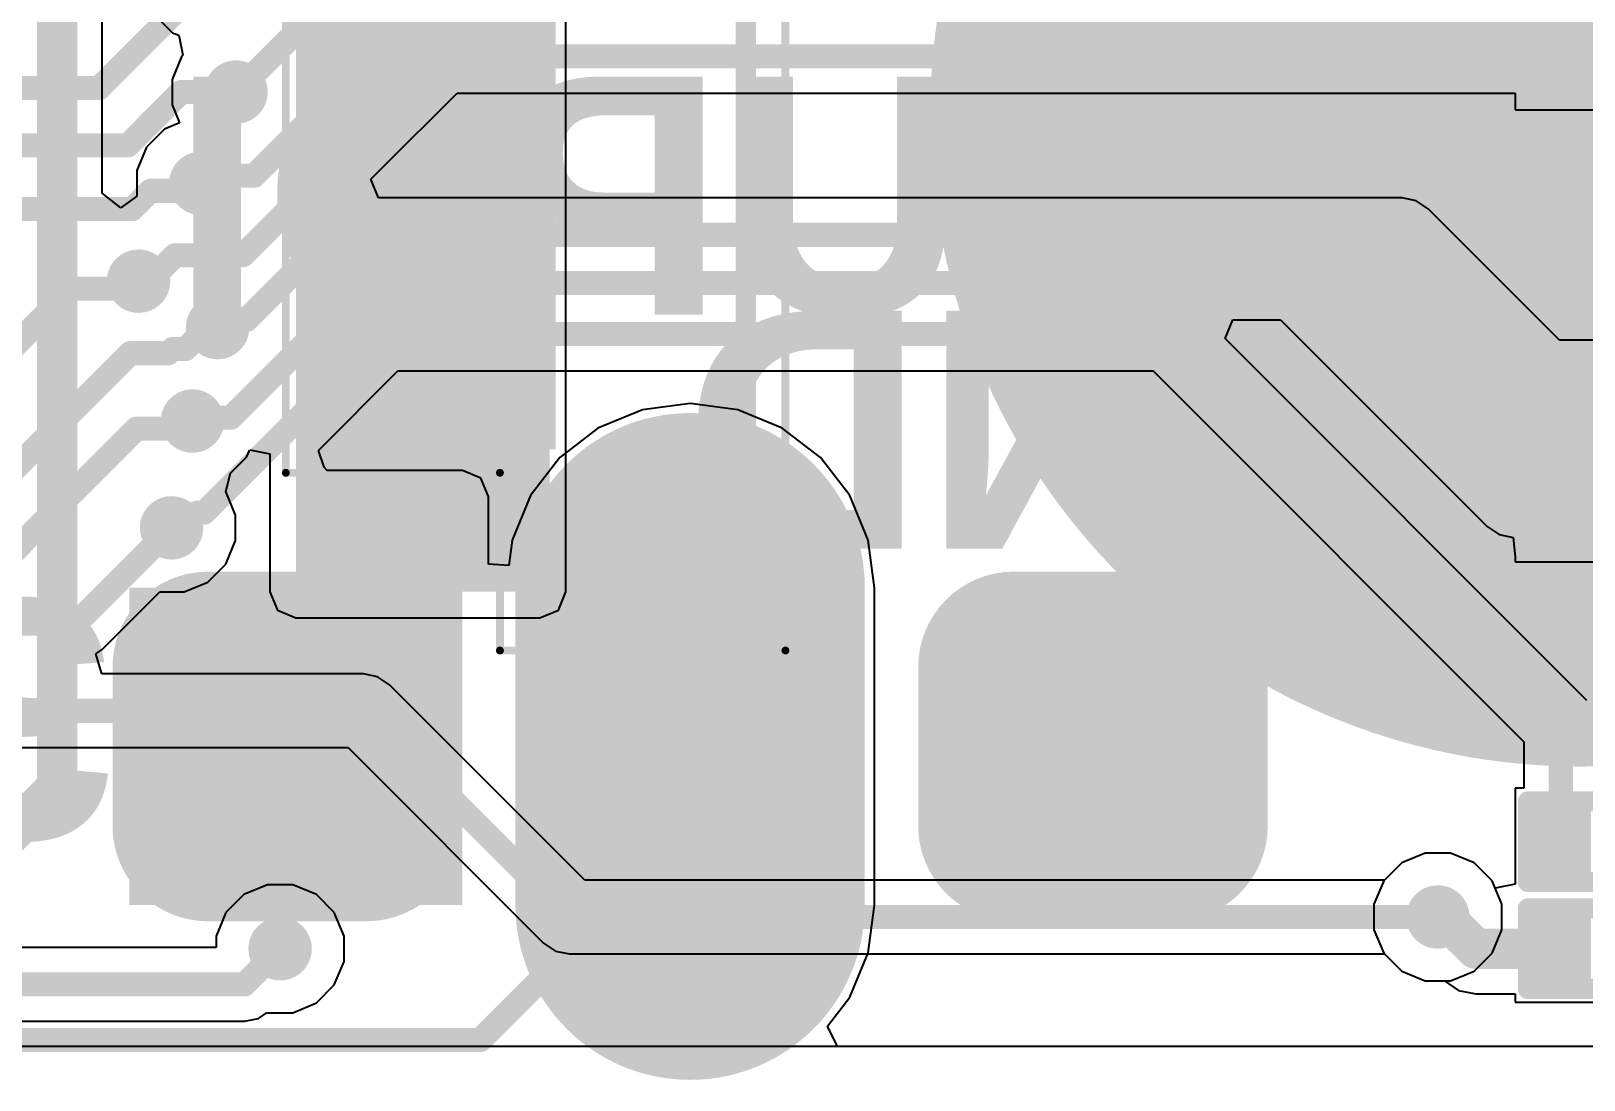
# Model space of a CAD drawing. Header units: inches. Extents: x -0.01 to 1.52, y -0.01 to 0.64.
# Drawn here: x 0.6252 to 1.0107, y 0.0019 to 0.2622 of the extents above; entities that cross this region are included whole.
import ezdxf

# ---------------------------------------------------------------- set-up
doc = ezdxf.new("R2010")
doc.units = ezdxf.units.IN
doc.header["$MEASUREMENT"] = 0
for name, color, linetype in [('Bottom Layer', 5, 'Continuous'), ('Bottom Overlay', 54, 'Continuous'), ('Bottom Paste', 16, 'Continuous'), ('Bottom Solder', 6, 'Continuous'), ('Mechanical 13', 56, 'Continuous'), ('Mechanical 15', 56, 'Continuous'), ('Top Layer', 1, 'Continuous'), ('Top Overlay', 2, 'Continuous'), ('Top Paste', 8, 'Continuous'), ('Top Solder', 216, 'Continuous'), ('Via Holes', 16, 'Continuous')]:
    doc.layers.add(name, color=color, linetype=linetype)
doc.styles.add('Arial_Bold', font='', dxfattribs={"height": 0.2})
doc.styles.get('Arial_Bold').set_extended_font_data('Arial', bold=True)

# ---------------------------------------------------------------- blocks, each defined once
blk = doc.blocks.new('R___0201_B_3')
at = {"layer": 'Bottom Layer'}
for points in [[(-0.01614, 0.00728), (-0.00551, 0.00728), (-0.00551, -0.00728), (-0.01614, -0.00728)], [(0.00551, 0.00728), (0.01614, 0.00728), (0.01614, -0.00728), (0.00551, -0.00728)]]:
    blk.add_hatch(color=5, dxfattribs=at).paths.add_polyline_path(points)
at = {"layer": 'Bottom Paste'}
for points in [[(-0.01614, 0.00728), (-0.00551, 0.00728), (-0.00551, -0.00728), (-0.01614, -0.00728)], [(0.00551, 0.00728), (0.01614, 0.00728), (0.01614, -0.00728), (0.00551, -0.00728)]]:
    blk.add_hatch(color=16, dxfattribs=at).paths.add_polyline_path(points)
at = {"layer": 'Bottom Solder'}
for points in [[(-0.01831, 0.00945), (-0.00335, 0.00945), (-0.00335, -0.00945), (-0.01831, -0.00945)], [(0.00335, 0.00945), (0.01831, 0.00945), (0.01831, -0.00945), (0.00335, -0.00945)]]:
    blk.add_hatch(color=6, dxfattribs=at).paths.add_polyline_path(points)
at = {"layer": 'Bottom Overlay', "const_width": 0.005}
for points in [[(-0.019, 0.01), (-0.019, -0.01)], [(0.019, 0.01), (-0.019, 0.01)], [(0.019, 0.01), (0.019, -0.01)], [(0.019, -0.01), (-0.019, -0.01)]]:
    blk.add_lwpolyline(points, dxfattribs=at)
at = {"layer": 'Bottom Overlay', "const_width": 0.0025}
for points in [[(-0.02025, 0.01, 1), (-0.01775, 0.01, 1)], [(-0.02025, 0.01, 1), (-0.01775, 0.01, 1)], [(0.01775, 0.01, 1), (0.02025, 0.01, 1)], [(0.01775, 0.01, 1), (0.02025, 0.01, 1)], [(-0.02025, -0.01, 1), (-0.01775, -0.01, 1)], [(-0.02025, -0.01, 1), (-0.01775, -0.01, 1)], [(0.01775, -0.01, 1), (0.02025, -0.01, 1)], [(0.01775, -0.01, 1), (0.02025, -0.01, 1)]]:
    blk.add_lwpolyline(points, format="xyb", close=True, dxfattribs=at)
blk = doc.blocks.new('R___0201_B_4')
at = {"layer": 'Bottom Layer'}
for points in [[(-0.01614, 0.00728), (-0.00551, 0.00728), (-0.00551, -0.00728), (-0.01614, -0.00728)], [(0.00551, 0.00728), (0.01614, 0.00728), (0.01614, -0.00728), (0.00551, -0.00728)]]:
    blk.add_hatch(color=5, dxfattribs=at).paths.add_polyline_path(points)
at = {"layer": 'Bottom Paste'}
for points in [[(-0.01614, 0.00728), (-0.00551, 0.00728), (-0.00551, -0.00728), (-0.01614, -0.00728)], [(0.00551, 0.00728), (0.01614, 0.00728), (0.01614, -0.00728), (0.00551, -0.00728)]]:
    blk.add_hatch(color=16, dxfattribs=at).paths.add_polyline_path(points)
at = {"layer": 'Bottom Solder'}
for points in [[(-0.01831, 0.00945), (-0.00335, 0.00945), (-0.00335, -0.00945), (-0.01831, -0.00945)], [(0.00335, 0.00945), (0.01831, 0.00945), (0.01831, -0.00945), (0.00335, -0.00945)]]:
    blk.add_hatch(color=6, dxfattribs=at).paths.add_polyline_path(points)
at = {"layer": 'Bottom Overlay', "const_width": 0.005}
for points in [[(-0.019, 0.01), (-0.019, -0.01)], [(0.019, 0.01), (-0.019, 0.01)], [(0.019, 0.01), (0.019, -0.01)], [(0.019, -0.01), (-0.019, -0.01)]]:
    blk.add_lwpolyline(points, dxfattribs=at)
at = {"layer": 'Bottom Overlay', "const_width": 0.0025}
for points in [[(-0.02025, 0.01, 1), (-0.01775, 0.01, 1)], [(-0.02025, 0.01, 1), (-0.01775, 0.01, 1)], [(0.01775, 0.01, 1), (0.02025, 0.01, 1)], [(0.01775, 0.01, 1), (0.02025, 0.01, 1)], [(-0.02025, -0.01, 1), (-0.01775, -0.01, 1)], [(-0.02025, -0.01, 1), (-0.01775, -0.01, 1)], [(0.01775, -0.01, 1), (0.02025, -0.01, 1)], [(0.01775, -0.01, 1), (0.02025, -0.01, 1)]]:
    blk.add_lwpolyline(points, format="xyb", close=True, dxfattribs=at)
blk = doc.blocks.new('BAT_120TR_5')
at = {"layer": 'Top Layer'}
h = blk.add_hatch(color=1, dxfattribs=at)
edge = h.paths.add_edge_path()
edge.add_arc((-0.285, 0), 0.15748, 0, 360)
blk.add_hatch(color=1, dxfattribs=at).paths.add_polyline_path([(-0.02657, 0.07874), (0.02657, 0.07874), (0.02657, -0.07874), (-0.02657, -0.07874)])
at = {"layer": 'Top Paste'}
h = blk.add_hatch(color=8, dxfattribs=at)
edge = h.paths.add_edge_path()
edge.add_arc((-0.285, 0), 0.15748, 0, 360)
blk.add_hatch(color=8, dxfattribs=at).paths.add_polyline_path([(-0.02657, 0.07874), (0.02657, 0.07874), (0.02657, -0.07874), (-0.02657, -0.07874)])
at = {"layer": 'Top Solder'}
h = blk.add_hatch(color=216, dxfattribs=at)
edge = h.paths.add_edge_path()
edge.add_arc((-0.285, 0), 0.16148, 0, 360)
blk.add_hatch(color=216, dxfattribs=at).paths.add_polyline_path([(-0.03057, 0.08274), (0.03057, 0.08274), (0.03057, -0.08274), (-0.03057, -0.08274)])
at = {"layer": 'Mechanical 13', "const_width": 0.005}
for points in [[(-0.07776, 0.12283), (-0.07776, -0.12283)], [(-0.02657, 0.12283), (-0.07776, 0.12283)], [(-0.02657, 0.12283), (-0.02657, 0.07874)], [(0.02657, 0.07874), (-0.02657, 0.07874)], [(0.02657, 0.07874), (0.02657, -0.07874)]]:
    blk.add_lwpolyline(points, dxfattribs=at)
at = {"layer": 'Mechanical 13', "const_width": 0.0025}
for points in [[(-0.07901, 0.12283, 1), (-0.07651, 0.12283, 1)], [(-0.07901, 0.12283, 1), (-0.07651, 0.12283, 1)], [(-0.02782, 0.12283, 1), (-0.02532, 0.12283, 1)], [(-0.02782, 0.12283, 1), (-0.02532, 0.12283, 1)], [(-0.02782, 0.07874, 1), (-0.02532, 0.07874, 1)], [(-0.02782, 0.07874, 1), (-0.02532, 0.07874, 1)], [(0.02532, 0.07874, 1), (0.02782, 0.07874, 1)], [(0.02532, 0.07874, 1), (0.02782, 0.07874, 1)]]:
    blk.add_lwpolyline(points, format="xyb", close=True, dxfattribs=at)
at = {"layer": 'Mechanical 15', "const_width": 0.00197}
for points in [[(-0.01673, 0.13268), (-0.0876, 0.13268)], [(-0.0876, 0.13268), (-0.0876, -0.13268)], [(-0.01673, 0.13268), (-0.01673, 0.08858)], [(0.03642, 0.08858), (-0.01673, 0.08858)], [(0.03642, 0.08858), (0.03642, -0.08858)]]:
    blk.add_lwpolyline(points, dxfattribs=at)
at = {"layer": 'Mechanical 15', "const_width": 0.000984}
for points in [[(-0.08809, 0.13268, 1), (-0.08711, 0.13268, 1)], [(-0.08809, 0.13268, 1), (-0.08711, 0.13268, 1)], [(-0.01722, 0.13268, 1), (-0.01624, 0.13268, 1)], [(-0.01722, 0.13268, 1), (-0.01624, 0.13268, 1)], [(-0.01722, 0.08858, 1), (-0.01624, 0.08858, 1)], [(-0.01722, 0.08858, 1), (-0.01624, 0.08858, 1)], [(0.03593, 0.08858, 1), (0.03691, 0.08858, 1)], [(0.03593, 0.08858, 1), (0.03691, 0.08858, 1)]]:
    blk.add_lwpolyline(points, format="xyb", close=True, dxfattribs=at)
at = {"layer": 'Top Overlay', "const_width": 0.005}
for points in [[(-0.07776, 0.12283), (-0.07776, -0.12283)], [(-0.02657, 0.12283), (-0.07776, 0.12283)], [(-0.02657, 0.12283), (-0.02657, 0.09134)]]:
    blk.add_lwpolyline(points, dxfattribs=at)
at = {"layer": 'Top Overlay', "const_width": 0.0025}
for points in [[(-0.07901, 0.12283, 1), (-0.07651, 0.12283, 1)], [(-0.07901, 0.12283, 1), (-0.07651, 0.12283, 1)], [(-0.02782, 0.12283, 1), (-0.02532, 0.12283, 1)], [(-0.02782, 0.12283, 1), (-0.02532, 0.12283, 1)], [(-0.02782, 0.09134, 1), (-0.02532, 0.09134, 1)]]:
    blk.add_lwpolyline(points, format="xyb", close=True, dxfattribs=at)
blk = doc.blocks.new('T____P____SMD_3_P____B_15')
at = {"layer": 'Bottom Layer'}
h = blk.add_hatch(color=5, dxfattribs=at)
edge = h.paths.add_edge_path()
edge.add_arc((-0.01969, 0.11969), 0.01969, 90, 180)
edge.add_line((-0.03937, 0.11969), (-0.03937, 0.08031))
edge.add_arc((-0.01969, 0.08031), 0.01969, 180, 270)
edge.add_line((-0.01969, 0.06063), (0.01969, 0.06063))
edge.add_arc((0.01969, 0.08031), 0.01969, 270, 360)
edge.add_line((0.03937, 0.08031), (0.03937, 0.11969))
edge.add_arc((0.01969, 0.11969), 0.01969, 0, 90)
edge.add_line((0.01969, 0.13937), (-0.01969, 0.13937))
h = blk.add_hatch(color=5, dxfattribs=at)
edge = h.paths.add_edge_path()
edge.add_arc((-0.03937, 0), 0.03937, 90, 270)
edge.add_line((-0.03937, -0.03937), (0.03937, -0.03937))
edge.add_arc((0.03937, 0), 0.03937, 270, 450)
edge.add_line((0.03937, 0.03937), (-0.03937, 0.03937))
h = blk.add_hatch(color=5, dxfattribs=at)
edge = h.paths.add_edge_path()
edge.add_arc((-0.01969, -0.08031), 0.01969, 90, 180)
edge.add_line((-0.03937, -0.08031), (-0.03937, -0.11969))
edge.add_arc((-0.01969, -0.11969), 0.01969, 180, 270)
edge.add_line((-0.01969, -0.13937), (0.01969, -0.13937))
edge.add_arc((0.01969, -0.11969), 0.01969, 270, 360)
edge.add_line((0.03937, -0.11969), (0.03937, -0.08031))
edge.add_arc((0.01969, -0.08031), 0.01969, 0, 90)
edge.add_line((0.01969, -0.06063), (-0.01969, -0.06063))
at = {"layer": 'Bottom Paste'}
h = blk.add_hatch(color=16, dxfattribs=at)
edge = h.paths.add_edge_path()
edge.add_arc((-0.01969, 0.11969), 0.01969, 90, 180)
edge.add_line((-0.03937, 0.11969), (-0.03937, 0.08031))
edge.add_arc((-0.01969, 0.08031), 0.01969, 180, 270)
edge.add_line((-0.01969, 0.06063), (0.01969, 0.06063))
edge.add_arc((0.01969, 0.08031), 0.01969, 270, 360)
edge.add_line((0.03937, 0.08031), (0.03937, 0.11969))
edge.add_arc((0.01969, 0.11969), 0.01969, 0, 90)
edge.add_line((0.01969, 0.13937), (-0.01969, 0.13937))
h = blk.add_hatch(color=16, dxfattribs=at)
edge = h.paths.add_edge_path()
edge.add_arc((-0.03937, 0), 0.03937, 90, 270)
edge.add_line((-0.03937, -0.03937), (0.03937, -0.03937))
edge.add_arc((0.03937, 0), 0.03937, 270, 450)
edge.add_line((0.03937, 0.03937), (-0.03937, 0.03937))
h = blk.add_hatch(color=16, dxfattribs=at)
edge = h.paths.add_edge_path()
edge.add_arc((-0.01969, -0.08031), 0.01969, 90, 180)
edge.add_line((-0.03937, -0.08031), (-0.03937, -0.11969))
edge.add_arc((-0.01969, -0.11969), 0.01969, 180, 270)
edge.add_line((-0.01969, -0.13937), (0.01969, -0.13937))
edge.add_arc((0.01969, -0.11969), 0.01969, 270, 360)
edge.add_line((0.03937, -0.11969), (0.03937, -0.08031))
edge.add_arc((0.01969, -0.08031), 0.01969, 0, 90)
edge.add_line((0.01969, -0.06063), (-0.01969, -0.06063))
at = {"layer": 'Bottom Solder'}
h = blk.add_hatch(color=6, dxfattribs=at)
edge = h.paths.add_edge_path()
edge.add_arc((-0.01969, 0.11969), 0.02369, 90, 180)
edge.add_line((-0.04337, 0.11969), (-0.04337, 0.08031))
edge.add_arc((-0.01969, 0.08031), 0.02369, 180, 270)
edge.add_line((-0.01969, 0.05663), (0.01969, 0.05663))
edge.add_arc((0.01969, 0.08031), 0.02369, 270, 360)
edge.add_line((0.04337, 0.08031), (0.04337, 0.11969))
edge.add_arc((0.01969, 0.11969), 0.02369, 0, 90)
edge.add_line((0.01969, 0.14337), (-0.01969, 0.14337))
h = blk.add_hatch(color=6, dxfattribs=at)
edge = h.paths.add_edge_path()
edge.add_arc((-0.03937, 0), 0.04337, 90, 270)
edge.add_line((-0.03937, -0.04337), (0.03937, -0.04337))
edge.add_arc((0.03937, 0), 0.04337, 270, 450)
edge.add_line((0.03937, 0.04337), (-0.03937, 0.04337))
h = blk.add_hatch(color=6, dxfattribs=at)
edge = h.paths.add_edge_path()
edge.add_arc((-0.01969, -0.08031), 0.02369, 90, 180)
edge.add_line((-0.04337, -0.08031), (-0.04337, -0.11969))
edge.add_arc((-0.01969, -0.11969), 0.02369, 180, 270)
edge.add_line((-0.01969, -0.14337), (0.01969, -0.14337))
edge.add_arc((0.01969, -0.11969), 0.02369, 270, 360)
edge.add_line((0.04337, -0.11969), (0.04337, -0.08031))
edge.add_arc((0.01969, -0.08031), 0.02369, 0, 90)
edge.add_line((0.01969, -0.05663), (-0.01969, -0.05663))
blk = doc.blocks.new('R___0201_B_26')
at = {"layer": 'Bottom Layer'}
for points in [[(-0.01614, 0.00728), (-0.00551, 0.00728), (-0.00551, -0.00728), (-0.01614, -0.00728)], [(0.00551, 0.00728), (0.01614, 0.00728), (0.01614, -0.00728), (0.00551, -0.00728)]]:
    blk.add_hatch(color=5, dxfattribs=at).paths.add_polyline_path(points)
at = {"layer": 'Bottom Paste'}
for points in [[(-0.01614, 0.00728), (-0.00551, 0.00728), (-0.00551, -0.00728), (-0.01614, -0.00728)], [(0.00551, 0.00728), (0.01614, 0.00728), (0.01614, -0.00728), (0.00551, -0.00728)]]:
    blk.add_hatch(color=16, dxfattribs=at).paths.add_polyline_path(points)
at = {"layer": 'Bottom Solder'}
for points in [[(-0.01831, 0.00945), (-0.00335, 0.00945), (-0.00335, -0.00945), (-0.01831, -0.00945)], [(0.00335, 0.00945), (0.01831, 0.00945), (0.01831, -0.00945), (0.00335, -0.00945)]]:
    blk.add_hatch(color=6, dxfattribs=at).paths.add_polyline_path(points)
at = {"layer": 'Bottom Overlay', "const_width": 0.005}
for points in [[(-0.019, 0.01), (-0.019, -0.01)], [(0.019, 0.01), (-0.019, 0.01)], [(0.019, 0.01), (0.019, -0.01)], [(0.019, -0.01), (-0.019, -0.01)]]:
    blk.add_lwpolyline(points, dxfattribs=at)
at = {"layer": 'Bottom Overlay', "const_width": 0.0025}
for points in [[(-0.02025, 0.01, 1), (-0.01775, 0.01, 1)], [(-0.02025, 0.01, 1), (-0.01775, 0.01, 1)], [(0.01775, 0.01, 1), (0.02025, 0.01, 1)], [(0.01775, 0.01, 1), (0.02025, 0.01, 1)], [(-0.02025, -0.01, 1), (-0.01775, -0.01, 1)], [(-0.02025, -0.01, 1), (-0.01775, -0.01, 1)], [(0.01775, -0.01, 1), (0.02025, -0.01, 1)], [(0.01775, -0.01, 1), (0.02025, -0.01, 1)]]:
    blk.add_lwpolyline(points, format="xyb", close=True, dxfattribs=at)
blk = doc.blocks.new('R___0201_B_29')
at = {"layer": 'Bottom Layer'}
for points in [[(-0.01614, 0.00728), (-0.00551, 0.00728), (-0.00551, -0.00728), (-0.01614, -0.00728)], [(0.00551, 0.00728), (0.01614, 0.00728), (0.01614, -0.00728), (0.00551, -0.00728)]]:
    blk.add_hatch(color=5, dxfattribs=at).paths.add_polyline_path(points)
at = {"layer": 'Bottom Paste'}
for points in [[(-0.01614, 0.00728), (-0.00551, 0.00728), (-0.00551, -0.00728), (-0.01614, -0.00728)], [(0.00551, 0.00728), (0.01614, 0.00728), (0.01614, -0.00728), (0.00551, -0.00728)]]:
    blk.add_hatch(color=16, dxfattribs=at).paths.add_polyline_path(points)
at = {"layer": 'Bottom Solder'}
for points in [[(-0.01831, 0.00945), (-0.00335, 0.00945), (-0.00335, -0.00945), (-0.01831, -0.00945)], [(0.00335, 0.00945), (0.01831, 0.00945), (0.01831, -0.00945), (0.00335, -0.00945)]]:
    blk.add_hatch(color=6, dxfattribs=at).paths.add_polyline_path(points)
at = {"layer": 'Bottom Overlay', "const_width": 0.005}
for points in [[(0.019, 0.01), (-0.019, 0.01)], [(-0.019, 0.01), (-0.019, -0.01)], [(0.019, 0.01), (0.019, -0.01)], [(0.019, -0.01), (-0.019, -0.01)]]:
    blk.add_lwpolyline(points, dxfattribs=at)
at = {"layer": 'Bottom Overlay', "const_width": 0.0025}
for points in [[(-0.02025, 0.01, 1), (-0.01775, 0.01, 1)], [(-0.02025, 0.01, 1), (-0.01775, 0.01, 1)], [(0.01775, 0.01, 1), (0.02025, 0.01, 1)], [(0.01775, 0.01, 1), (0.02025, 0.01, 1)], [(-0.02025, -0.01, 1), (-0.01775, -0.01, 1)], [(-0.02025, -0.01, 1), (-0.01775, -0.01, 1)], [(0.01775, -0.01, 1), (0.02025, -0.01, 1)], [(0.01775, -0.01, 1), (0.02025, -0.01, 1)]]:
    blk.add_lwpolyline(points, format="xyb", close=True, dxfattribs=at)
blk = doc.blocks.new('R___0201_B_30')
at = {"layer": 'Bottom Layer'}
for points in [[(-0.01614, 0.00728), (-0.00551, 0.00728), (-0.00551, -0.00728), (-0.01614, -0.00728)], [(0.00551, 0.00728), (0.01614, 0.00728), (0.01614, -0.00728), (0.00551, -0.00728)]]:
    blk.add_hatch(color=5, dxfattribs=at).paths.add_polyline_path(points)
at = {"layer": 'Bottom Paste'}
for points in [[(-0.01614, 0.00728), (-0.00551, 0.00728), (-0.00551, -0.00728), (-0.01614, -0.00728)], [(0.00551, 0.00728), (0.01614, 0.00728), (0.01614, -0.00728), (0.00551, -0.00728)]]:
    blk.add_hatch(color=16, dxfattribs=at).paths.add_polyline_path(points)
at = {"layer": 'Bottom Solder'}
for points in [[(-0.01831, 0.00945), (-0.00335, 0.00945), (-0.00335, -0.00945), (-0.01831, -0.00945)], [(0.00335, 0.00945), (0.01831, 0.00945), (0.01831, -0.00945), (0.00335, -0.00945)]]:
    blk.add_hatch(color=6, dxfattribs=at).paths.add_polyline_path(points)
at = {"layer": 'Bottom Overlay', "const_width": 0.005}
for points in [[(0.019, 0.01), (-0.019, 0.01)], [(-0.019, 0.01), (-0.019, -0.01)], [(0.019, 0.01), (0.019, -0.01)], [(0.019, -0.01), (-0.019, -0.01)]]:
    blk.add_lwpolyline(points, dxfattribs=at)
at = {"layer": 'Bottom Overlay', "const_width": 0.0025}
for points in [[(-0.02025, 0.01, 1), (-0.01775, 0.01, 1)], [(-0.02025, 0.01, 1), (-0.01775, 0.01, 1)], [(0.01775, 0.01, 1), (0.02025, 0.01, 1)], [(0.01775, 0.01, 1), (0.02025, 0.01, 1)], [(-0.02025, -0.01, 1), (-0.01775, -0.01, 1)], [(-0.02025, -0.01, 1), (-0.01775, -0.01, 1)], [(0.01775, -0.01, 1), (0.02025, -0.01, 1)], [(0.01775, -0.01, 1), (0.02025, -0.01, 1)]]:
    blk.add_lwpolyline(points, format="xyb", close=True, dxfattribs=at)

msp = doc.modelspace()

# ---------------------------------------------------------------- hatches: boundary and pattern name
at = {"layer": 'Bottom Layer'}
h = msp.add_hatch(color=5, dxfattribs=at)
edge = h.paths.add_edge_path()
edge.add_arc((0.67606, 0.24705), 0.00787, 0, 360)
h = msp.add_hatch(color=5, dxfattribs=at)
edge = h.paths.add_edge_path()
edge.add_arc((0.66732, 0.22441), 0.00787, 0, 360)
h = msp.add_hatch(color=5, dxfattribs=at)
edge = h.paths.add_edge_path()
edge.add_arc((0.65187, 0.20012), 0.00787, 0, 360)
h = msp.add_hatch(color=5, dxfattribs=at)
edge = h.paths.add_edge_path()
edge.add_arc((0.67149, 0.1886), 0.00787, 0, 360)
h = msp.add_hatch(color=5, dxfattribs=at)
edge = h.paths.add_edge_path()
edge.add_arc((0.66525, 0.1654), 0.00787, 0, 360)
h = msp.add_hatch(color=5, dxfattribs=at)
edge = h.paths.add_edge_path()
edge.add_arc((0.66006, 0.1389), 0.00787, 0, 360)
for points in [[(0.69193, 0.04528), (0.73228, 0.04528), (0.73228, 0.14665), (0.69193, 0.14665)], [(0.64961, 0.04528), (0.73228, 0.04528), (0.73228, 0.12402), (0.64961, 0.12402)]]:
    msp.add_hatch(color=5, dxfattribs=at).paths.add_polyline_path(points)
h = msp.add_hatch(color=5, dxfattribs=at)
edge = h.paths.add_edge_path()
edge.add_arc((0.70147, 0.1373), 0.00787, 0, 360)
h = msp.add_hatch(color=5, dxfattribs=at)
edge = h.paths.add_edge_path()
edge.add_arc((0.72017, 0.1373), 0.00787, 0, 360)
h = msp.add_hatch(color=5, dxfattribs=at)
edge = h.paths.add_edge_path()
edge.add_arc((0.97441, 0.04232), 0.00787, 0, 360)
h = msp.add_hatch(color=5, dxfattribs=at)
edge = h.paths.add_edge_path()
edge.add_arc((0.68701, 0.03445), 0.00787, 0, 360)
at = {"layer": 'Top Layer'}
msp.add_hatch(color=1, dxfattribs=at).paths.add_polyline_path([(0.69094, 0.12303), (0.7515, 0.12303), (0.7515, 0.43799), (0.69094, 0.43799)])
h = msp.add_hatch(color=1, dxfattribs=at)
edge = h.paths.add_edge_path()
edge.add_arc((0.67606, 0.24705), 0.00787, 0, 360)
h = msp.add_hatch(color=1, dxfattribs=at)
edge = h.paths.add_edge_path()
edge.add_arc((0.66732, 0.22441), 0.00787, 0, 360)
h = msp.add_hatch(color=1, dxfattribs=at)
edge = h.paths.add_edge_path()
edge.add_arc((0.65187, 0.20012), 0.00787, 0, 360)
h = msp.add_hatch(color=1, dxfattribs=at)
edge = h.paths.add_edge_path()
edge.add_arc((0.67149, 0.1886), 0.00787, 0, 360)
h = msp.add_hatch(color=1, dxfattribs=at)
edge = h.paths.add_edge_path()
edge.add_arc((0.66525, 0.1654), 0.00787, 0, 360)
h = msp.add_hatch(color=1, dxfattribs=at)
edge = h.paths.add_edge_path()
edge.add_arc((0.66006, 0.1389), 0.00787, 0, 360)
h = msp.add_hatch(color=1, dxfattribs=at)
edge = h.paths.add_edge_path()
edge.add_arc((0.70147, 0.1373), 0.00787, 0, 360)
h = msp.add_hatch(color=1, dxfattribs=at)
edge = h.paths.add_edge_path()
edge.add_arc((0.72017, 0.1373), 0.00787, 0, 360)
h = msp.add_hatch(color=1, dxfattribs=at)
edge = h.paths.add_edge_path()
edge.add_arc((0.97441, 0.04232), 0.00787, 0, 360)
h = msp.add_hatch(color=1, dxfattribs=at)
edge = h.paths.add_edge_path()
edge.add_arc((0.68701, 0.03445), 0.00787, 0, 360)
at = {"layer": 'Via Holes'}
h = msp.add_hatch(color=7, dxfattribs=at)
edge = h.paths.add_edge_path()
edge.add_arc((0.67606, 0.24705), 0.00394, 0, 360)
h = msp.add_hatch(color=7, dxfattribs=at)
edge = h.paths.add_edge_path()
edge.add_arc((0.66732, 0.22441), 0.00394, 0, 360)
h = msp.add_hatch(color=7, dxfattribs=at)
edge = h.paths.add_edge_path()
edge.add_arc((0.65187, 0.20012), 0.00394, 0, 360)
h = msp.add_hatch(color=7, dxfattribs=at)
edge = h.paths.add_edge_path()
edge.add_arc((0.67149, 0.1886), 0.00394, 0, 360)
h = msp.add_hatch(color=7, dxfattribs=at)
edge = h.paths.add_edge_path()
edge.add_arc((0.66525, 0.1654), 0.00394, 0, 360)
h = msp.add_hatch(color=7, dxfattribs=at)
edge = h.paths.add_edge_path()
edge.add_arc((0.66006, 0.1389), 0.00394, 0, 360)
h = msp.add_hatch(color=7, dxfattribs=at)
edge = h.paths.add_edge_path()
edge.add_arc((0.70147, 0.1373), 0.00394, 0, 360)
h = msp.add_hatch(color=7, dxfattribs=at)
edge = h.paths.add_edge_path()
edge.add_arc((0.72017, 0.1373), 0.00394, 0, 360)
h = msp.add_hatch(color=7, dxfattribs=at)
edge = h.paths.add_edge_path()
edge.add_arc((0.97441, 0.04232), 0.00394, 0, 360)
h = msp.add_hatch(color=7, dxfattribs=at)
edge = h.paths.add_edge_path()
edge.add_arc((0.68701, 0.03445), 0.00394, 0, 360)

# ---------------------------------------------------------------- linework, layer by layer
at = {"layer": 'Bottom Layer'}
for p, q in [((0.64284, 0.22196), (0.64284, 0.27394)), ((0.65584, 0.26624), (0.6603, 0.26178)), ((0.6603, 0.26178), (0.66184, 0.26114)), ((0.66184, 0.26114), (0.66282, 0.25624)), ((0.66261, 0.25603), (0.6602, 0.2502)), ((0.66282, 0.25624), (0.66261, 0.25603)), ((0.6602, 0.2502), (0.6602, 0.24389)), ((0.71238, 0.22821), (0.73092, 0.24675)), ((0.73092, 0.24675), (0.99362, 0.24675)), ((0.99362, 0.24675), (0.99362, 0.24264)), ((0.6602, 0.24389), (0.66206, 0.2394)), ((0.66206, 0.2394), (0.65834, 0.23786)), ((0.99362, 0.24264), (1.03787, 0.24264)), ((0.65834, 0.23786), (0.65387, 0.2334)), ((0.65387, 0.2334), (0.65146, 0.22757)), ((0.65146, 0.22757), (0.65146, 0.22125)), ((0.70955, 0.22539), (0.71238, 0.22821)), ((0.71238, 0.22821), (0.71238, 0.22821)), ((0.71238, 0.22821), (0.71238, 0.22821)), ((0.71146, 0.22077), (0.70955, 0.22539)), ((0.64747, 0.21832), (0.64284, 0.22196)), ((0.65146, 0.22125), (0.64747, 0.21832)), ((0.96555, 0.22077), (0.71146, 0.22077)), ((0.96905, 0.22007), (0.96555, 0.22077)), ((0.96555, 0.22077), (0.96555, 0.22077)), ((0.97202, 0.21809), (0.96905, 0.22007)), ((1.0046, 0.18551), (0.97202, 0.21809)), ((0.92156, 0.18587), (0.92347, 0.19049)), ((0.92347, 0.19049), (0.93534, 0.19049)), ((0.93534, 0.19049), (0.98664, 0.1392)), ((1.01139, 0.09604), (0.92156, 0.18587)), ((1.03787, 0.18551), (1.0046, 0.18551)), ((0.69655, 0.15813), (0.71627, 0.17786)), ((0.71627, 0.17786), (0.90369, 0.17786)), ((0.90369, 0.17786), (0.99577, 0.08578)), ((0.78878, 0.16976), (0.77694, 0.1682)), ((0.80062, 0.1682), (0.78878, 0.16976)), ((0.77694, 0.1682), (0.76591, 0.16363)), ((0.81165, 0.16363), (0.80062, 0.1682)), ((0.76591, 0.16363), (0.75643, 0.15636)), ((0.82113, 0.15636), (0.81165, 0.16363)), ((0.69796, 0.15395), (0.69655, 0.15813)), ((0.75643, 0.15636), (0.74916, 0.14689)), ((0.8284, 0.14689), (0.82113, 0.15636)), ((0.69865, 0.15316), (0.69796, 0.15395)), ((0.70463, 0.15316), (0.69865, 0.15316)), ((0.7047, 0.15313), (0.70463, 0.15316)), ((0.71694, 0.15313), (0.7047, 0.15313)), ((0.71702, 0.15316), (0.71694, 0.15313)), ((0.72333, 0.15316), (0.71702, 0.15316)), ((0.7234, 0.15313), (0.72333, 0.15316)), ((0.73228, 0.15313), (0.7234, 0.15313)), ((0.73686, 0.15123), (0.73228, 0.15313)), ((0.73876, 0.14665), (0.73686, 0.15123)), ((0.73876, 0.12987), (0.73876, 0.14665)), ((0.74916, 0.14689), (0.74459, 0.13586)), ((0.83297, 0.13586), (0.8284, 0.14689)), ((0.98664, 0.1392), (0.98664, 0.1392)), ((0.98664, 0.1392), (0.98961, 0.13721)), ((0.74459, 0.13586), (0.74376, 0.12954)), ((0.83453, 0.12402), (0.83297, 0.13586)), ((0.98961, 0.13721), (0.99311, 0.13652)), ((0.99311, 0.13652), (0.99362, 0.13171)), ((0.99362, 0.13171), (0.99362, 0.13043)), ((0.74376, 0.12954), (0.73876, 0.12987)), ((0.99362, 0.13043), (1.03787, 0.13043)), ((0.83453, 0.04528), (0.83453, 0.12402)), ((0.99577, 0.08578), (0.99577, 0.07429)), ((0.99577, 0.07429), (0.99362, 0.07429)), ((0.99362, 0.07429), (0.99362, 0.05047)), ((0.97125, 0.05819), (0.96542, 0.05577)), ((0.97757, 0.05819), (0.97125, 0.05819)), ((0.9834, 0.05577), (0.97757, 0.05819)), ((0.96542, 0.05577), (0.96096, 0.05131)), ((0.98786, 0.05131), (0.9834, 0.05577)), ((0.96096, 0.05131), (0.95854, 0.04548)), ((0.98862, 0.04947), (0.98786, 0.05131)), ((0.99362, 0.05047), (0.98862, 0.04947)), ((0.83297, 0.03344), (0.83453, 0.04528)), ((0.95854, 0.04548), (0.95854, 0.03917)), ((0.95854, 0.03917), (0.96096, 0.03334)), ((0.8284, 0.0224), (0.83297, 0.03344)), ((0.96096, 0.03334), (0.96542, 0.02887)), ((0.96542, 0.02887), (0.97125, 0.02646)), ((0.97125, 0.02646), (0.97603, 0.02646)), ((0.97603, 0.02646), (0.97955, 0.0241)), ((0.97955, 0.0241), (0.98384, 0.02325)), ((0.98384, 0.02325), (0.99362, 0.02325)), ((0.99362, 0.02325), (0.99362, 0.02118)), ((0.82287, 0.0152), (0.8284, 0.0224)), ((0.99362, 0.02118), (1.03787, 0.02118)), ((0.82533, 0.0102), (0.82287, 0.0152)), ((1.14222, 0.0102), (0.82533, 0.0102))]:
    msp.add_line(p, q, dxfattribs=at)
for points, const_width in [([(0.67606, 0.24705), (0.79811, 0.36909)], 0.00598), ([(0.63164, 0.07456), (0.63164, 0.28518)], 0.01), ([(0.68057, 0.22628), (0.73874, 0.28445)], 0.00598), ([(0.70591, 0.23469), (0.72713, 0.25591)], 0.00598), ([(0.72713, 0.25591), (1.00492, 0.25591)], 0.00598), ([(0.67775, 0.20654), (0.70591, 0.23469)], 0.00598), ([(0.70591, 0.23469), (0.70591, 0.23469)], 0.00598), ([(0.66732, 0.22441), (0.66919, 0.22628)], 0.00598), ([(0.66919, 0.22628), (0.68057, 0.22628)], 0.00598), ([(0.67861, 0.19046), (0.69976, 0.21161)], 0.00598), ([(0.69976, 0.21161), (0.96555, 0.21161)], 0.00598), ([(0.96555, 0.21161), (1.00063, 0.17654)], 0.00598), ([(0.65451, 0.20012), (0.66093, 0.20654)], 0.00598), ([(0.66093, 0.20654), (0.67775, 0.20654)], 0.00598), ([(0.65187, 0.20012), (0.65451, 0.20012)], 0.00598), ([(0.67478, 0.16623), (0.70819, 0.19965)], 0.00598), ([(0.70819, 0.19965), (0.93913, 0.19965)], 0.00598), ([(0.93913, 0.19965), (0.99311, 0.14567)], 0.00598), ([(0.67149, 0.1886), (0.67336, 0.19046)], 0.00598), ([(0.67336, 0.19046), (0.67861, 0.19046)], 0.00598), ([(0.66815, 0.14267), (0.71248, 0.18701)], 0.00598), ([(0.71248, 0.18701), (0.90748, 0.18701)], 0.00598), ([(0.90748, 0.18701), (1.00492, 0.08957)], 0.00598), ([(1.00063, 0.17654), (1.0026, 0.17654)], 0.00598), ([(1.0026, 0.17654), (1.00492, 0.17421)], 0.00598), ([(1.00492, 0.17224), (1.00492, 0.17421)], 0.00598), ([(0.66525, 0.1654), (0.66608, 0.16623)], 0.00598), ([(0.66608, 0.16623), (0.67478, 0.16623)], 0.00598), ([(0.99311, 0.14567), (1.00295, 0.14567)], 0.00598), ([(1.00295, 0.14567), (1.00492, 0.1437)], 0.00598), ([(0.6627, 0.1389), (0.66648, 0.14267)], 0.00598), ([(0.66648, 0.14267), (0.66815, 0.14267)], 0.00598), ([(0.66006, 0.1389), (0.6627, 0.1389)], 0.00598), ([(1.00492, 0.06102), (1.00492, 0.08957)], 0.00598), ([(0.68769, 0.08356), (0.68878, 0.08465)], 0.01), ([(0.78878, 0.06388), (0.78878, 0.08465)], 0.01), ([(0.68701, 0.08287), (0.68769, 0.08356)], 0.00598), ([(0.68701, 0.03445), (0.68701, 0.08287)], 0.00598), ([(0.59941, 0.04232), (0.63164, 0.07456)], 0.01), ([(0.73671, 0.01181), (0.78878, 0.06388)], 0.00598), ([(0.97441, 0.04232), (0.97596, 0.04232)], 0.01), ([(0.97596, 0.04232), (0.98384, 0.03445)], 0.01), ([(0.98384, 0.03445), (1.00492, 0.03445)], 0.01), ([(0.52067, 0.01181), (0.73671, 0.01181)], 0.00598)]:
    msp.add_lwpolyline(points, dxfattribs=dict(at, const_width=const_width))
for points, const_width in [([(0.72563, 0.25591, 1), (0.72862, 0.25591, 1)], 0.00299), ([(0.72563, 0.25591, 1), (0.72862, 0.25591, 1)], 0.00299), ([(1.00343, 0.25591, 1), (1.00642, 0.25591, 1)], 0.00299), ([(0.67457, 0.24705, 1), (0.67756, 0.24705, 1)], 0.00299), ([(0.70441, 0.23469, 1), (0.7074, 0.23469, 1)], 0.00299), ([(0.70441, 0.23469, 1), (0.7074, 0.23469, 1)], 0.00299), ([(0.70441, 0.23469, 1), (0.7074, 0.23469, 1)], 0.00299), ([(0.70441, 0.23469, 1), (0.7074, 0.23469, 1)], 0.00299), ([(0.66769, 0.22628, 1), (0.67069, 0.22628, 1)], 0.00299), ([(0.66769, 0.22628, 1), (0.67069, 0.22628, 1)], 0.00299), ([(0.67907, 0.22628, 1), (0.68207, 0.22628, 1)], 0.00299), ([(0.67907, 0.22628, 1), (0.68207, 0.22628, 1)], 0.00299), ([(0.66583, 0.22441, 1), (0.66882, 0.22441, 1)], 0.00299), ([(0.69826, 0.21161, 1), (0.70126, 0.21161, 1)], 0.00299), ([(0.69826, 0.21161, 1), (0.70126, 0.21161, 1)], 0.00299), ([(0.96406, 0.21161, 1), (0.96705, 0.21161, 1)], 0.00299), ([(0.96406, 0.21161, 1), (0.96705, 0.21161, 1)], 0.00299), ([(0.65943, 0.20654, 1), (0.66242, 0.20654, 1)], 0.00299), ([(0.65943, 0.20654, 1), (0.66242, 0.20654, 1)], 0.00299), ([(0.67626, 0.20654, 1), (0.67925, 0.20654, 1)], 0.00299), ([(0.67626, 0.20654, 1), (0.67925, 0.20654, 1)], 0.00299), ([(0.65038, 0.20012, 1), (0.65337, 0.20012, 1)], 0.00299), ([(0.65302, 0.20012, 1), (0.65601, 0.20012, 1)], 0.00299), ([(0.65302, 0.20012, 1), (0.65601, 0.20012, 1)], 0.00299), ([(0.70669, 0.19965, 1), (0.70969, 0.19965, 1)], 0.00299), ([(0.70669, 0.19965, 1), (0.70969, 0.19965, 1)], 0.00299), ([(0.93764, 0.19965, 1), (0.94063, 0.19965, 1)], 0.00299), ([(0.93764, 0.19965, 1), (0.94063, 0.19965, 1)], 0.00299), ([(0.67187, 0.19046, 1), (0.67486, 0.19046, 1)], 0.00299), ([(0.67187, 0.19046, 1), (0.67486, 0.19046, 1)], 0.00299), ([(0.67711, 0.19046, 1), (0.68011, 0.19046, 1)], 0.00299), ([(0.67711, 0.19046, 1), (0.68011, 0.19046, 1)], 0.00299), ([(0.67, 0.1886, 1), (0.67299, 0.1886, 1)], 0.00299), ([(0.71098, 0.18701, 1), (0.71398, 0.18701, 1)], 0.00299), ([(0.71098, 0.18701, 1), (0.71398, 0.18701, 1)], 0.00299), ([(0.90598, 0.18701, 1), (0.90898, 0.18701, 1)], 0.00299), ([(0.90598, 0.18701, 1), (0.90898, 0.18701, 1)], 0.00299), ([(0.99913, 0.17654, 1), (1.00213, 0.17654, 1)], 0.00299), ([(0.99913, 0.17654, 1), (1.00213, 0.17654, 1)], 0.00299), ([(1.0011, 0.17654, 1), (1.00409, 0.17654, 1)], 0.00299), ([(1.0011, 0.17654, 1), (1.00409, 0.17654, 1)], 0.00299), ([(1.00343, 0.17421, 1), (1.00642, 0.17421, 1)], 0.00299), ([(1.00343, 0.17421, 1), (1.00642, 0.17421, 1)], 0.00299), ([(1.00343, 0.17224, 1), (1.00642, 0.17224, 1)], 0.00299), ([(0.66375, 0.1654, 1), (0.66674, 0.1654, 1)], 0.00299), ([(0.66458, 0.16623, 1), (0.66757, 0.16623, 1)], 0.00299), ([(0.66458, 0.16623, 1), (0.66757, 0.16623, 1)], 0.00299), ([(0.67328, 0.16623, 1), (0.67627, 0.16623, 1)], 0.00299), ([(0.67328, 0.16623, 1), (0.67627, 0.16623, 1)], 0.00299), ([(0.99161, 0.14567, 1), (0.99461, 0.14567, 1)], 0.00299), ([(0.99161, 0.14567, 1), (0.99461, 0.14567, 1)], 0.00299), ([(1.00146, 0.14567, 1), (1.00445, 0.14567, 1)], 0.00299), ([(1.00146, 0.14567, 1), (1.00445, 0.14567, 1)], 0.00299), ([(1.00343, 0.1437, 1), (1.00642, 0.1437, 1)], 0.00299), ([(0.66498, 0.14267, 1), (0.66797, 0.14267, 1)], 0.00299), ([(0.66498, 0.14267, 1), (0.66797, 0.14267, 1)], 0.00299), ([(0.66665, 0.14267, 1), (0.66964, 0.14267, 1)], 0.00299), ([(0.66665, 0.14267, 1), (0.66964, 0.14267, 1)], 0.00299), ([(0.65856, 0.1389, 1), (0.66156, 0.1389, 1)], 0.00299), ([(0.66121, 0.1389, 1), (0.6642, 0.1389, 1)], 0.00299), ([(0.66121, 0.1389, 1), (0.6642, 0.1389, 1)], 0.00299), ([(1.00343, 0.08957, 1), (1.00642, 0.08957, 1)], 0.00299), ([(1.00343, 0.08957, 1), (1.00642, 0.08957, 1)], 0.00299), ([(0.68628, 0.08465, 1), (0.69128, 0.08465, 1)], 0.005), ([(0.78628, 0.08465, 1), (0.79128, 0.08465, 1)], 0.005), ([(0.68519, 0.08356, 1), (0.69019, 0.08356, 1)], 0.005), ([(0.68551, 0.08287, 1), (0.6885, 0.08287, 1)], 0.00299), ([(0.68551, 0.08287, 1), (0.6885, 0.08287, 1)], 0.00299), ([(0.6862, 0.08356, 1), (0.68919, 0.08356, 1)], 0.00299), ([(0.62914, 0.07456, 1), (0.63414, 0.07456, 1)], 0.005), ([(0.62914, 0.07456, 1), (0.63414, 0.07456, 1)], 0.005), ([(0.78628, 0.06388, 1), (0.79128, 0.06388, 1)], 0.005), ([(0.78728, 0.06388, 1), (0.79028, 0.06388, 1)], 0.00299), ([(1.00343, 0.06102, 1), (1.00642, 0.06102, 1)], 0.00299), ([(0.97191, 0.04232, 1), (0.97691, 0.04232, 1)], 0.005), ([(0.97346, 0.04232, 1), (0.97846, 0.04232, 1)], 0.005), ([(0.97346, 0.04232, 1), (0.97846, 0.04232, 1)], 0.005), ([(0.98134, 0.03445, 1), (0.98634, 0.03445, 1)], 0.005), ([(0.98134, 0.03445, 1), (0.98634, 0.03445, 1)], 0.005), ([(1.00242, 0.03445, 1), (1.00742, 0.03445, 1)], 0.005), ([(0.68551, 0.03445, 1), (0.6885, 0.03445, 1)], 0.00299), ([(0.73522, 0.01181, 1), (0.73821, 0.01181, 1)], 0.00299), ([(0.73522, 0.01181, 1), (0.73821, 0.01181, 1)], 0.00299)]:
    msp.add_lwpolyline(points, format="xyb", close=True, dxfattribs=dict(at, const_width=const_width))
at = {"layer": 'Top Layer'}
for p, q in [((0.75797, 0.12303), (0.75797, 0.43799)), ((0.6787, 0.15641), (0.67947, 0.15827)), ((0.67947, 0.15827), (0.68447, 0.15728)), ((0.67471, 0.15243), (0.6787, 0.15641)), ((0.68447, 0.15728), (0.68447, 0.12303)), ((0.67351, 0.14788), (0.67471, 0.15243)), ((0.67593, 0.14205), (0.67351, 0.14788)), ((0.67593, 0.13574), (0.67593, 0.14205)), ((0.67351, 0.12991), (0.67593, 0.13574)), ((0.66905, 0.12545), (0.67351, 0.12991)), ((0.66322, 0.12303), (0.66905, 0.12545)), ((0.6428, 0.10869), (0.65714, 0.12303)), ((0.65714, 0.12303), (0.66322, 0.12303)), ((0.68447, 0.12303), (0.68636, 0.11845)), ((0.75608, 0.11845), (0.75797, 0.12303)), ((0.68636, 0.11845), (0.69094, 0.11655)), ((0.69094, 0.11655), (0.7515, 0.11655)), ((0.7515, 0.11655), (0.75608, 0.11845)), ((0.64124, 0.10765), (0.6428, 0.10869)), ((0.64276, 0.10265), (0.64124, 0.10765)), ((0.70768, 0.10265), (0.64276, 0.10265)), ((0.71118, 0.10196), (0.70768, 0.10265)), ((0.70768, 0.10265), (0.70768, 0.10265)), ((0.71415, 0.09997), (0.71118, 0.10196)), ((0.76265, 0.05148), (0.71415, 0.09997)), ((0.54342, 0.08435), (0.70389, 0.08435)), ((0.70389, 0.08435), (0.75239, 0.03585)), ((0.97125, 0.05819), (0.96542, 0.05577)), ((0.97757, 0.05819), (0.97125, 0.05819)), ((0.9834, 0.05577), (0.97757, 0.05819)), ((0.96542, 0.05577), (0.96112, 0.05148)), ((0.98786, 0.05131), (0.9834, 0.05577)), ((0.68385, 0.05031), (0.67802, 0.0479)), ((0.69016, 0.05031), (0.68385, 0.05031)), ((0.696, 0.0479), (0.69016, 0.05031)), ((0.96112, 0.05148), (0.76265, 0.05148)), ((0.99028, 0.04548), (0.98786, 0.05131)), ((0.67802, 0.0479), (0.67356, 0.04344)), ((0.70046, 0.04344), (0.696, 0.0479)), ((0.67356, 0.04344), (0.67114, 0.0376)), ((0.70287, 0.0376), (0.70046, 0.04344)), ((0.99028, 0.03917), (0.99028, 0.04548)), ((0.98786, 0.03334), (0.99028, 0.03917)), ((0.67114, 0.03474), (0.5333, 0.03474)), ((0.67114, 0.0376), (0.67114, 0.03474)), ((0.70287, 0.03129), (0.70287, 0.0376)), ((0.75239, 0.03585), (0.75239, 0.03585)), ((0.75239, 0.03585), (0.75536, 0.03387)), ((0.70046, 0.02546), (0.70287, 0.03129)), ((0.75536, 0.03387), (0.75886, 0.03317)), ((0.75886, 0.03317), (0.96112, 0.03317)), ((0.96112, 0.03317), (0.96542, 0.02887)), ((0.9834, 0.02887), (0.98786, 0.03334)), ((0.96542, 0.02887), (0.97125, 0.02646)), ((0.97757, 0.02646), (0.9834, 0.02887)), ((0.696, 0.021), (0.70046, 0.02546)), ((0.97125, 0.02646), (0.97757, 0.02646)), ((0.69016, 0.01858), (0.696, 0.021)), ((0.44815, 0.01644), (0.67815, 0.01644)), ((0.67815, 0.01644), (0.68165, 0.01714)), ((0.67815, 0.01644), (0.67815, 0.01644)), ((0.68165, 0.01714), (0.68383, 0.01859)), ((0.68383, 0.01859), (0.68385, 0.01858)), ((0.68385, 0.01858), (0.69016, 0.01858)), ((1.14222, 0.0102), (0.44815, 0.0102))]:
    msp.add_line(p, q, dxfattribs=at)
at = {"layer": 'Top Layer', "const_width": 0.00598}
for points in [[(0.64209, 0.24803), (0.66929, 0.27523)], [(0.51575, 0.24803), (0.64209, 0.24803)], [(0.64916, 0.23381), (0.6624, 0.24705)], [(0.6624, 0.24705), (0.67606, 0.24705)], [(0.52078, 0.23381), (0.64916, 0.23381)], [(0.65028, 0.218), (0.65482, 0.22254)], [(0.65482, 0.22254), (0.66545, 0.22254)], [(0.66545, 0.22254), (0.66732, 0.22441)], [(0.55021, 0.218), (0.65028, 0.218)], [(0.60532, 0.16831), (0.63526, 0.19825)], [(0.63526, 0.19825), (0.65, 0.19825)], [(0.65, 0.19825), (0.65187, 0.20012)], [(0.66353, 0.18327), (0.66885, 0.1886)], [(0.66885, 0.1886), (0.67149, 0.1886)], [(0.61818, 0.15059), (0.64983, 0.18225)], [(0.64983, 0.18225), (0.65928, 0.18225)], [(0.65928, 0.18225), (0.6603, 0.18327)], [(0.6603, 0.18327), (0.66353, 0.18327)], [(0.62074, 0.13287), (0.6514, 0.16353)], [(0.6514, 0.16353), (0.66338, 0.16353)], [(0.66338, 0.16353), (0.66525, 0.1654)], [(0.63632, 0.11516), (0.66006, 0.1389)], [(0.55413, 0.11516), (0.63632, 0.11516)], [(0.53247, 0.0935), (0.70768, 0.0935)], [(0.70768, 0.0935), (0.75886, 0.04232)], [(0.75886, 0.04232), (0.97441, 0.04232)], [(0.67815, 0.02559), (0.68701, 0.03445)], [(0.44268, 0.02559), (0.67815, 0.02559)]]:
    msp.add_lwpolyline(points, dxfattribs=at)
at = {"layer": 'Top Layer', "const_width": 0.00299}
for points in [[(0.6406, 0.24803, 1), (0.64359, 0.24803, 1)], [(0.6406, 0.24803, 1), (0.64359, 0.24803, 1)], [(0.66091, 0.24705, 1), (0.6639, 0.24705, 1)], [(0.66091, 0.24705, 1), (0.6639, 0.24705, 1)], [(0.67457, 0.24705, 1), (0.67756, 0.24705, 1)], [(0.64767, 0.23381, 1), (0.65066, 0.23381, 1)], [(0.64767, 0.23381, 1), (0.65066, 0.23381, 1)], [(0.65333, 0.22254, 1), (0.65632, 0.22254, 1)], [(0.65333, 0.22254, 1), (0.65632, 0.22254, 1)], [(0.66396, 0.22254, 1), (0.66695, 0.22254, 1)], [(0.66396, 0.22254, 1), (0.66695, 0.22254, 1)], [(0.66583, 0.22441, 1), (0.66882, 0.22441, 1)], [(0.64878, 0.218, 1), (0.65177, 0.218, 1)], [(0.64878, 0.218, 1), (0.65177, 0.218, 1)], [(0.63377, 0.19825, 1), (0.63676, 0.19825, 1)], [(0.63377, 0.19825, 1), (0.63676, 0.19825, 1)], [(0.64851, 0.19825, 1), (0.6515, 0.19825, 1)], [(0.64851, 0.19825, 1), (0.6515, 0.19825, 1)], [(0.65038, 0.20012, 1), (0.65337, 0.20012, 1)], [(0.66736, 0.1886, 1), (0.67035, 0.1886, 1)], [(0.66736, 0.1886, 1), (0.67035, 0.1886, 1)], [(0.67, 0.1886, 1), (0.67299, 0.1886, 1)], [(0.64834, 0.18225, 1), (0.65133, 0.18225, 1)], [(0.64834, 0.18225, 1), (0.65133, 0.18225, 1)], [(0.65778, 0.18225, 1), (0.66077, 0.18225, 1)], [(0.65778, 0.18225, 1), (0.66077, 0.18225, 1)], [(0.65881, 0.18327, 1), (0.6618, 0.18327, 1)], [(0.65881, 0.18327, 1), (0.6618, 0.18327, 1)], [(0.66203, 0.18327, 1), (0.66503, 0.18327, 1)], [(0.66203, 0.18327, 1), (0.66503, 0.18327, 1)], [(0.6499, 0.16353, 1), (0.65289, 0.16353, 1)], [(0.6499, 0.16353, 1), (0.65289, 0.16353, 1)], [(0.66188, 0.16353, 1), (0.66487, 0.16353, 1)], [(0.66188, 0.16353, 1), (0.66487, 0.16353, 1)], [(0.66375, 0.1654, 1), (0.66674, 0.1654, 1)], [(0.65856, 0.1389, 1), (0.66156, 0.1389, 1)], [(0.63483, 0.11516, 1), (0.63782, 0.11516, 1)], [(0.63483, 0.11516, 1), (0.63782, 0.11516, 1)], [(0.70618, 0.0935, 1), (0.70918, 0.0935, 1)], [(0.70618, 0.0935, 1), (0.70918, 0.0935, 1)], [(0.75736, 0.04232, 1), (0.76035, 0.04232, 1)], [(0.75736, 0.04232, 1), (0.76035, 0.04232, 1)], [(0.97291, 0.04232, 1), (0.97591, 0.04232, 1)], [(0.68551, 0.03445, 1), (0.6885, 0.03445, 1)], [(0.67665, 0.02559, 1), (0.67965, 0.02559, 1)], [(0.67665, 0.02559, 1), (0.67965, 0.02559, 1)]]:
    msp.add_lwpolyline(points, format="xyb", close=True, dxfattribs=at)

# ---------------------------------------------------------------- block references
for name, p, rotation in [('BAT_120TR_5', (0.72484, 0.24114), 180), ('R___0201_B_3', (1.01575, 0.25591), 180), ('R___0201_B_26', (1.01575, 0.17224), 180), ('T____P____SMD_3_P____B_15', (0.78878, 0.08465), 270), ('R___0201_B_4', (1.01575, 0.1437), 180), ('R___0201_B_30', (1.01575, 0.06102), 180), ('R___0201_B_29', (1.01575, 0.03445), 180)]:
    msp.add_blockref(name, p, dxfattribs=dict(rotation=rotation))

# ---------------------------------------------------------------- texts
at = {"layer": 'Bottom Overlay', "style": 'Arial_Bold', "text_generation_flag": 2}
for s, p in [('UPDI', (0.85699, 0.19181)), ('GND', (0.97053, 0.13374)), ('3V', (0.64617, 0.06189))]:
    msp.add_text(s, height=0.059055, dxfattribs=at).set_placement(p)

doc.saveas('drawing.dxf')
